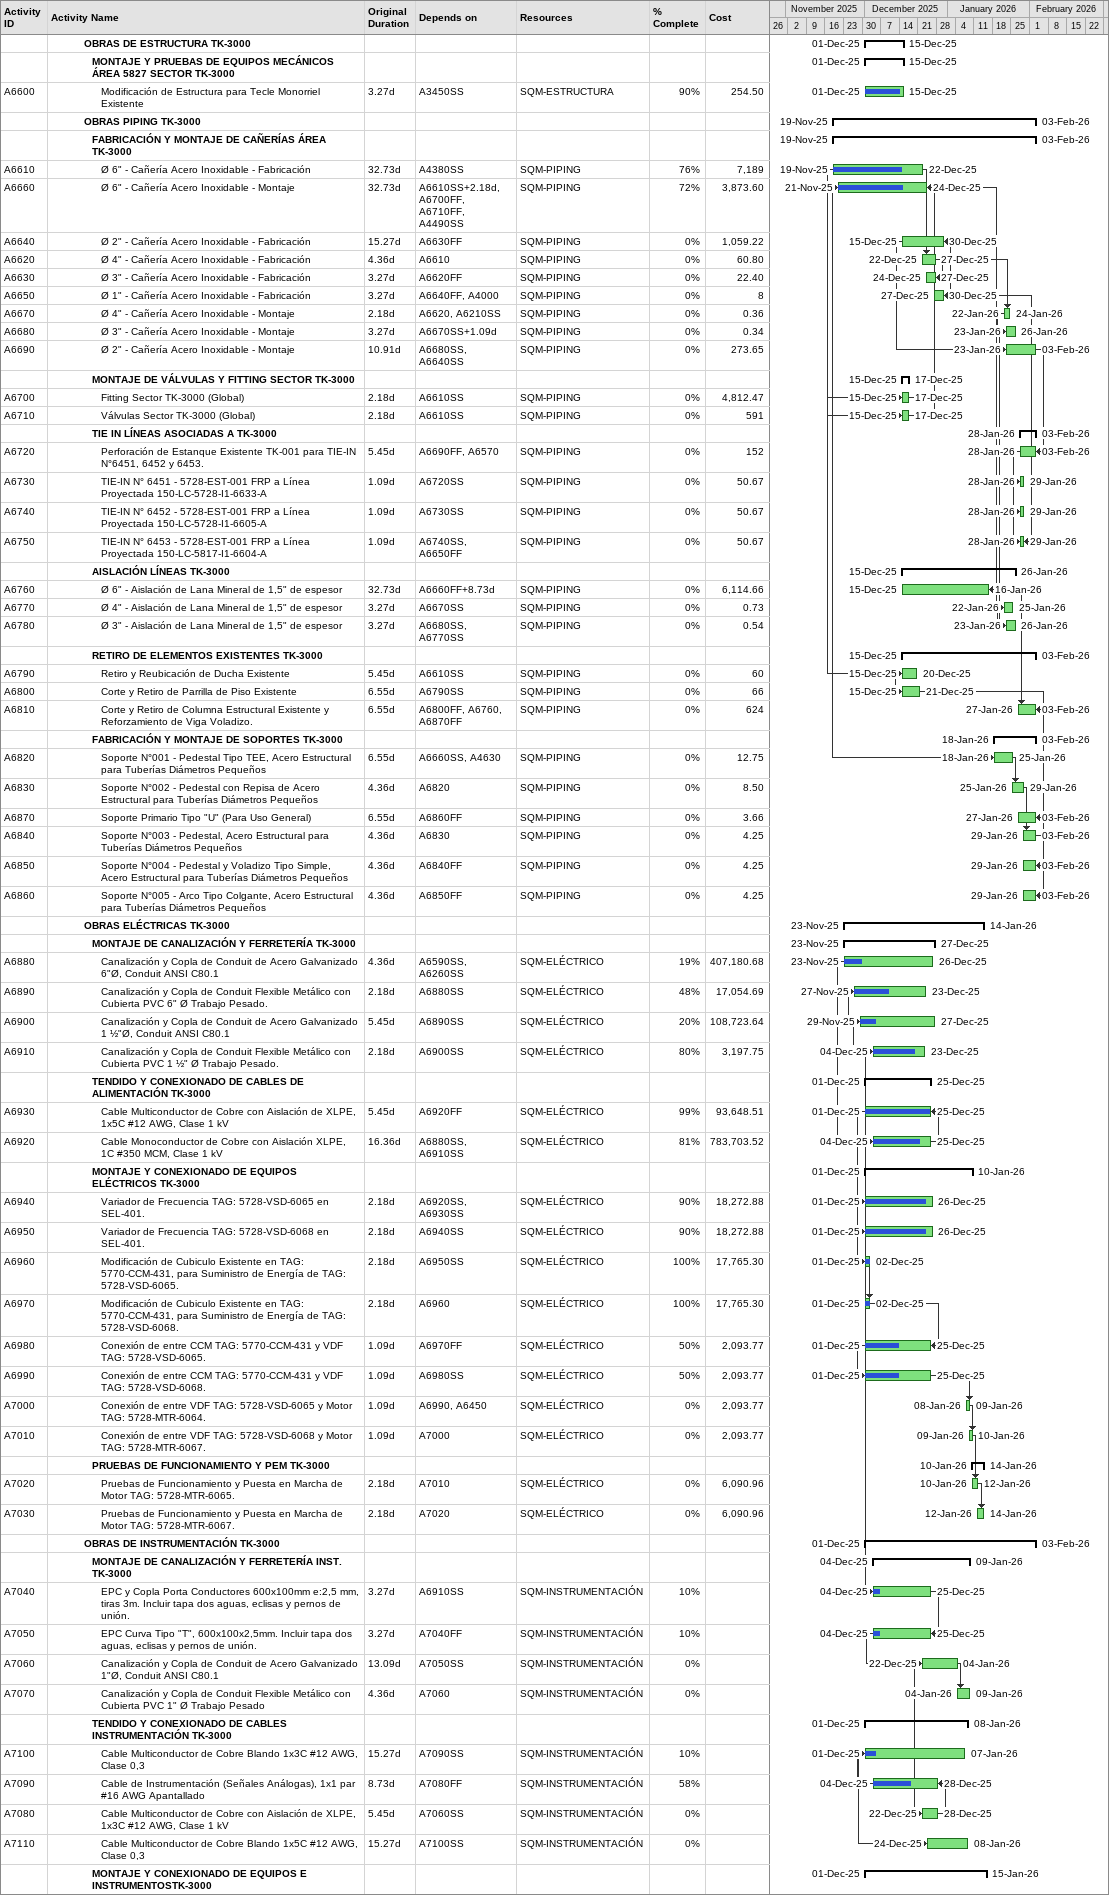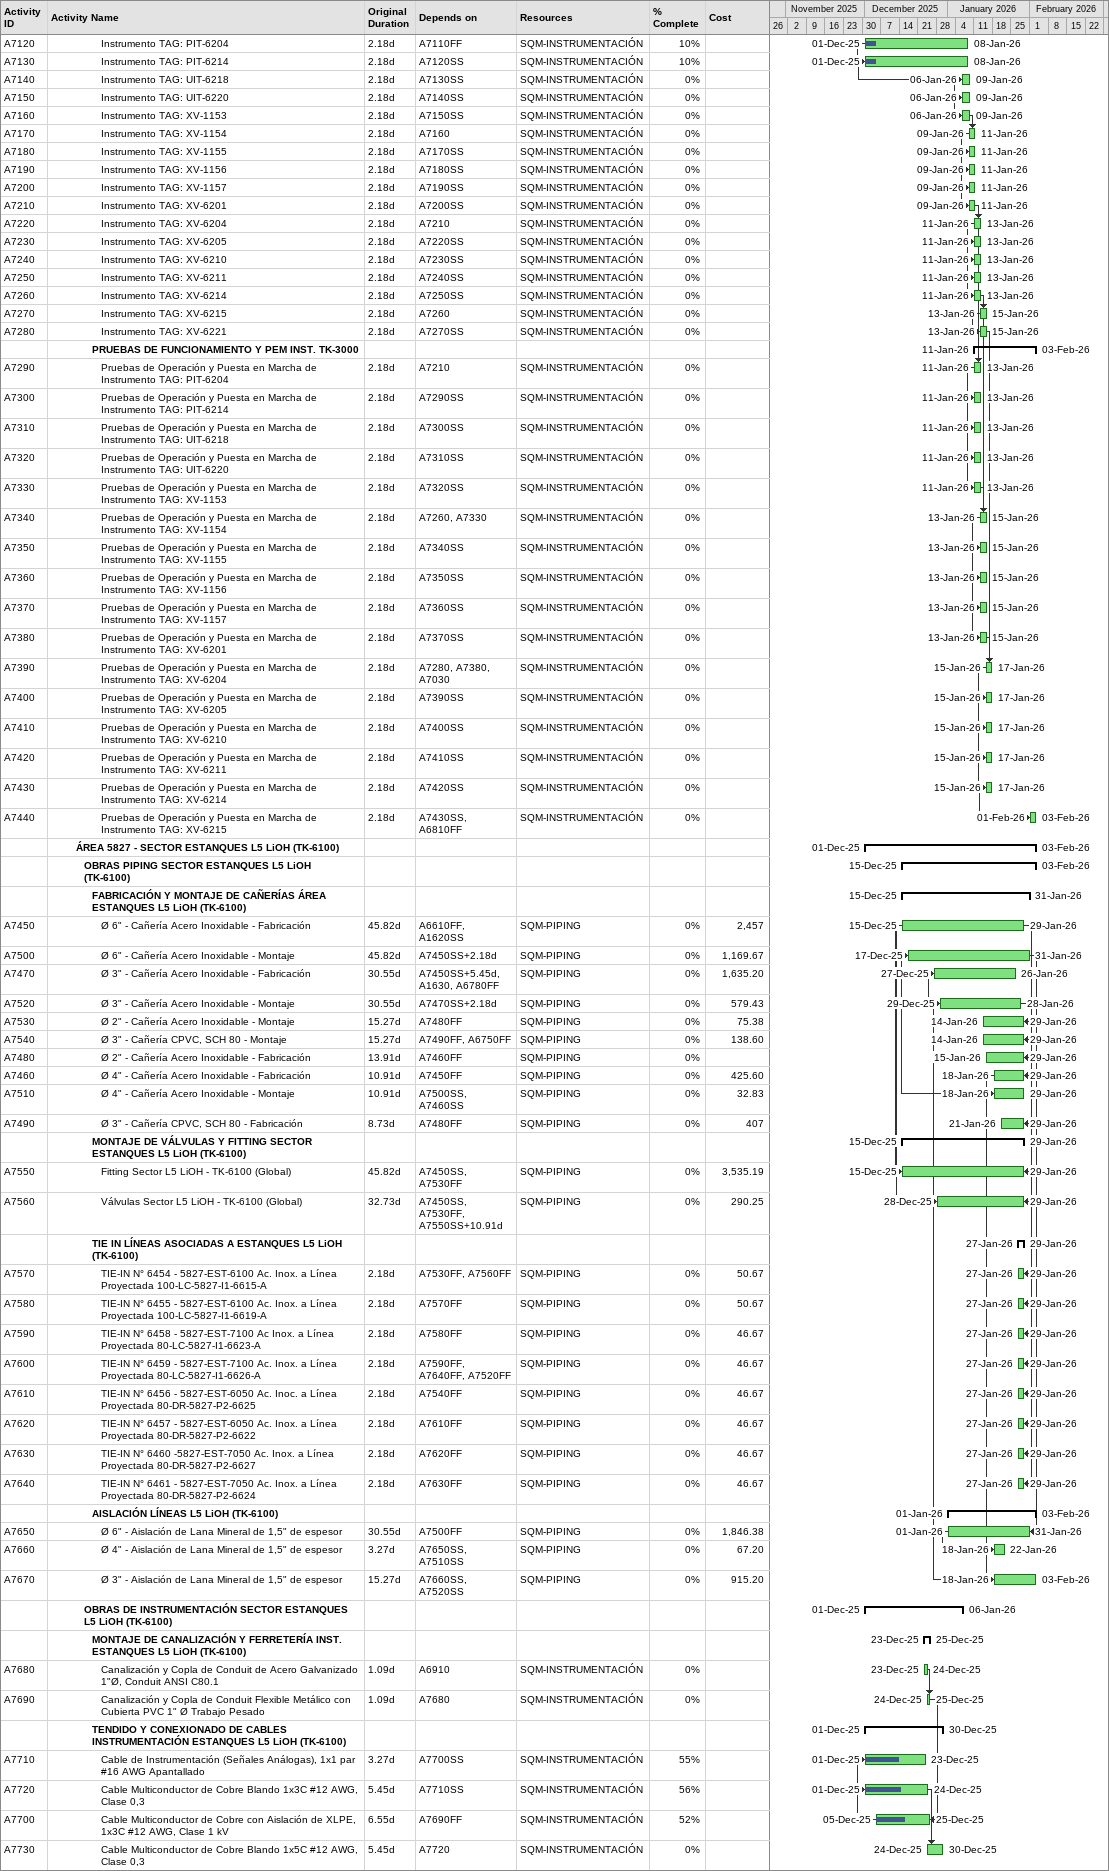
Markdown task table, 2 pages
| ID | Level | Task | Original duration | Start | Finish | Predecessors | Resources | % complete | Cost |
|---|---|---|---|---|---|---|---|---|---|
|  | 5 | **OBRAS DE ESTRUCTURA TK-3000** |  | 2025-12-01 | 2025-12-15 |  |  |  |  |
|  | 6 | **MONTAJE Y PRUEBAS DE EQUIPOS MECÁNICOS ÁREA 5827 SECTOR TK-3000** |  | 2025-12-01 | 2025-12-15 |  |  |  |  |
| A6600 | 7 | Modificación de Estructura para Tecle Monorriel Existente | 3.27d | 2025-12-01 | 2025-12-15 | A3450SS | SQM-ESTRUCTURA | 90 | 254.50 |
|  | 5 | **OBRAS PIPING TK-3000** |  | 2025-11-19 | 2026-02-03 |  |  |  |  |
|  | 6 | **FABRICACIÓN Y MONTAJE DE CAÑERÍAS ÁREA TK-3000** |  | 2025-11-19 | 2026-02-03 |  |  |  |  |
| A6610 | 7 | Ø 6" - Cañería Acero Inoxidable - Fabricación | 32.73d | 2025-11-19 | 2025-12-22 | A4380SS | SQM-PIPING | 76 | 7189 |
| A6660 | 7 | Ø 6" - Cañería Acero Inoxidable - Montaje | 32.73d | 2025-11-21 | 2025-12-24 | A6610SS+2.18d, A6700FF, A6710FF, A4490SS | SQM-PIPING | 72 | 3873.60 |
| A6640 | 7 | Ø 2" - Cañería Acero Inoxidable - Fabricación | 15.27d | 2025-12-15 | 2025-12-30 | A6630FF | SQM-PIPING | 0 | 1059.22 |
| A6620 | 7 | Ø 4" - Cañería Acero Inoxidable - Fabricación | 4.36d | 2025-12-22 | 2025-12-27 | A6610 | SQM-PIPING | 0 | 60.80 |
| A6630 | 7 | Ø 3" - Cañería Acero Inoxidable - Fabricación | 3.27d | 2025-12-24 | 2025-12-27 | A6620FF | SQM-PIPING | 0 | 22.40 |
| A6650 | 7 | Ø 1" - Cañería Acero Inoxidable - Fabricación | 3.27d | 2025-12-27 | 2025-12-30 | A6640FF, A4000 | SQM-PIPING | 0 | 8 |
| A6670 | 7 | Ø 4" - Cañería Acero Inoxidable - Montaje | 2.18d | 2026-01-22 | 2026-01-24 | A6620, A6210SS | SQM-PIPING | 0 | 0.36 |
| A6680 | 7 | Ø 3" - Cañería Acero Inoxidable - Montaje | 3.27d | 2026-01-23 | 2026-01-26 | A6670SS+1.09d | SQM-PIPING | 0 | 0.34 |
| A6690 | 7 | Ø 2" - Cañería Acero Inoxidable - Montaje | 10.91d | 2026-01-23 | 2026-02-03 | A6680SS, A6640SS | SQM-PIPING | 0 | 273.65 |
|  | 6 | **MONTAJE DE VÁLVULAS Y FITTING SECTOR TK-3000** |  | 2025-12-15 | 2025-12-17 |  |  |  |  |
| A6700 | 7 | Fitting Sector TK-3000 (Global) | 2.18d | 2025-12-15 | 2025-12-17 | A6610SS | SQM-PIPING | 0 | 4812.47 |
| A6710 | 7 | Válvulas Sector TK-3000 (Global) | 2.18d | 2025-12-15 | 2025-12-17 | A6610SS | SQM-PIPING | 0 | 591 |
|  | 6 | **TIE IN LÍNEAS ASOCIADAS A TK-3000** |  | 2026-01-28 | 2026-02-03 |  |  |  |  |
| A6720 | 7 | Perforación de Estanque Existente TK-001 para TIE-IN N°6451, 6452 y 6453. | 5.45d | 2026-01-28 | 2026-02-03 | A6690FF, A6570 | SQM-PIPING | 0 | 152 |
| A6730 | 7 | TIE-IN N° 6451 - 5728-EST-001 FRP a Línea Proyectada 150-LC-5728-I1-6633-A | 1.09d | 2026-01-28 | 2026-01-29 | A6720SS | SQM-PIPING | 0 | 50.67 |
| A6740 | 7 | TIE-IN N° 6452 - 5728-EST-001 FRP a Línea Proyectada 150-LC-5728-I1-6605-A | 1.09d | 2026-01-28 | 2026-01-29 | A6730SS | SQM-PIPING | 0 | 50.67 |
| A6750 | 7 | TIE-IN N° 6453 - 5728-EST-001 FRP a Línea Proyectada 150-LC-5817-I1-6604-A | 1.09d | 2026-01-28 | 2026-01-29 | A6740SS, A6650FF | SQM-PIPING | 0 | 50.67 |
|  | 6 | **AISLACIÓN LÍNEAS TK-3000** |  | 2025-12-15 | 2026-01-26 |  |  |  |  |
| A6760 | 7 | Ø 6" - Aislación de Lana Mineral de 1,5" de espesor | 32.73d | 2025-12-15 | 2026-01-16 | A6660FF+8.73d | SQM-PIPING | 0 | 6114.66 |
| A6770 | 7 | Ø 4" - Aislación de Lana Mineral de 1,5" de espesor | 3.27d | 2026-01-22 | 2026-01-25 | A6670SS | SQM-PIPING | 0 | 0.73 |
| A6780 | 7 | Ø 3" - Aislación de Lana Mineral de 1,5" de espesor | 3.27d | 2026-01-23 | 2026-01-26 | A6680SS, A6770SS | SQM-PIPING | 0 | 0.54 |
|  | 6 | **RETIRO DE ELEMENTOS EXISTENTES TK-3000** |  | 2025-12-15 | 2026-02-03 |  |  |  |  |
| A6790 | 7 | Retiro y Reubicación de Ducha Existente | 5.45d | 2025-12-15 | 2025-12-20 | A6610SS | SQM-PIPING | 0 | 60 |
| A6800 | 7 | Corte y Retiro de Parrilla de Piso Existente | 6.55d | 2025-12-15 | 2025-12-21 | A6790SS | SQM-PIPING | 0 | 66 |
| A6810 | 7 | Corte y Retiro de Columna Estructural Existente y Reforzamiento de Viga Voladizo. | 6.55d | 2026-01-27 | 2026-02-03 | A6800FF, A6760, A6870FF | SQM-PIPING | 0 | 624 |
|  | 6 | **FABRICACIÓN Y MONTAJE DE SOPORTES TK-3000** |  | 2026-01-18 | 2026-02-03 |  |  |  |  |
| A6820 | 7 | Soporte N°001 - Pedestal Tipo TEE, Acero Estructural para Tuberías Diámetros Pequeños | 6.55d | 2026-01-18 | 2026-01-25 | A6660SS, A4630 | SQM-PIPING | 0 | 12.75 |
| A6830 | 7 | Soporte N°002 - Pedestal con Repisa de Acero Estructural para Tuberías Diámetros Pequeños | 4.36d | 2026-01-25 | 2026-01-29 | A6820 | SQM-PIPING | 0 | 8.50 |
| A6870 | 7 | Soporte Primario Tipo "U" (Para Uso General) | 6.55d | 2026-01-27 | 2026-02-03 | A6860FF | SQM-PIPING | 0 | 3.66 |
| A6840 | 7 | Soporte N°003 - Pedestal, Acero Estructural para Tuberías Diámetros Pequeños | 4.36d | 2026-01-29 | 2026-02-03 | A6830 | SQM-PIPING | 0 | 4.25 |
| A6850 | 7 | Soporte N°004 - Pedestal y Voladizo Tipo Simple, Acero Estructural para Tuberías Diámetros Pequeños | 4.36d | 2026-01-29 | 2026-02-03 | A6840FF | SQM-PIPING | 0 | 4.25 |
| A6860 | 7 | Soporte N°005 - Arco Tipo Colgante, Acero Estructural para Tuberías Diámetros Pequeños | 4.36d | 2026-01-29 | 2026-02-03 | A6850FF | SQM-PIPING | 0 | 4.25 |
|  | 5 | **OBRAS ELÉCTRICAS TK-3000** |  | 2025-11-23 | 2026-01-14 |  |  |  |  |
|  | 6 | **MONTAJE DE CANALIZACIÓN Y FERRETERÍA TK-3000** |  | 2025-11-23 | 2025-12-27 |  |  |  |  |
| A6880 | 7 | Canalización y Copla de Conduit de Acero Galvanizado 6"Ø, Conduit ANSI C80.1 | 4.36d | 2025-11-23 | 2025-12-26 | A6590SS, A6260SS | SQM-ELÉCTRICO | 19 | 407180.68 |
| A6890 | 7 | Canalización y Copla de Conduit Flexible Metálico con Cubierta PVC 6" Ø Trabajo Pesado. | 2.18d | 2025-11-27 | 2025-12-23 | A6880SS | SQM-ELÉCTRICO | 48 | 17054.69 |
| A6900 | 7 | Canalización y Copla de Conduit de Acero Galvanizado 1 ½"Ø, Conduit ANSI C80.1 | 5.45d | 2025-11-29 | 2025-12-27 | A6890SS | SQM-ELÉCTRICO | 20 | 108723.64 |
| A6910 | 7 | Canalización y Copla de Conduit Flexible Metálico con Cubierta PVC 1 ½" Ø Trabajo Pesado. | 2.18d | 2025-12-04 | 2025-12-23 | A6900SS | SQM-ELÉCTRICO | 80 | 3197.75 |
|  | 6 | **TENDIDO Y CONEXIONADO DE CABLES DE ALIMENTACIÓN TK-3000** |  | 2025-12-01 | 2025-12-25 |  |  |  |  |
| A6930 | 7 | Cable Multiconductor de Cobre con Aislación de XLPE, 1x5C #12 AWG, Clase 1 kV | 5.45d | 2025-12-01 | 2025-12-25 | A6920FF | SQM-ELÉCTRICO | 99 | 93648.51 |
| A6920 | 7 | Cable Monoconductor de Cobre con Aislación XLPE, 1C #350 MCM, Clase 1 kV | 16.36d | 2025-12-04 | 2025-12-25 | A6880SS, A6910SS | SQM-ELÉCTRICO | 81 | 783703.52 |
|  | 6 | **MONTAJE Y CONEXIONADO DE EQUIPOS ELÉCTRICOS TK-3000** |  | 2025-12-01 | 2026-01-10 |  |  |  |  |
| A6940 | 7 | Variador de Frecuencia TAG: 5728-VSD-6065 en SEL-401. | 2.18d | 2025-12-01 | 2025-12-26 | A6920SS, A6930SS | SQM-ELÉCTRICO | 90 | 18272.88 |
| A6950 | 7 | Variador de Frecuencia TAG: 5728-VSD-6068 en SEL-401. | 2.18d | 2025-12-01 | 2025-12-26 | A6940SS | SQM-ELÉCTRICO | 90 | 18272.88 |
| A6960 | 7 | Modificación de Cubiculo Existente en TAG: 5770-CCM-431, para Suministro de Energía de TAG: 5728-VSD-6065. | 2.18d | 2025-12-01 | 2025-12-02 | A6950SS | SQM-ELÉCTRICO | 100 | 17765.30 |
| A6970 | 7 | Modificación de Cubiculo Existente en TAG: 5770-CCM-431, para Suministro de Energía de TAG: 5728-VSD-6068. | 2.18d | 2025-12-01 | 2025-12-02 | A6960 | SQM-ELÉCTRICO | 100 | 17765.30 |
| A6980 | 7 | Conexión de entre CCM TAG: 5770-CCM-431 y VDF TAG: 5728-VSD-6065. | 1.09d | 2025-12-01 | 2025-12-25 | A6970FF | SQM-ELÉCTRICO | 50 | 2093.77 |
| A6990 | 7 | Conexión de entre CCM TAG: 5770-CCM-431 y VDF TAG: 5728-VSD-6068. | 1.09d | 2025-12-01 | 2025-12-25 | A6980SS | SQM-ELÉCTRICO | 50 | 2093.77 |
| A7000 | 7 | Conexión de entre VDF TAG: 5728-VSD-6065 y Motor TAG: 5728-MTR-6064. | 1.09d | 2026-01-08 | 2026-01-09 | A6990, A6450 | SQM-ELÉCTRICO | 0 | 2093.77 |
| A7010 | 7 | Conexión de entre VDF TAG: 5728-VSD-6068 y Motor TAG: 5728-MTR-6067. | 1.09d | 2026-01-09 | 2026-01-10 | A7000 | SQM-ELÉCTRICO | 0 | 2093.77 |
|  | 6 | **PRUEBAS DE FUNCIONAMIENTO Y PEM TK-3000** |  | 2026-01-10 | 2026-01-14 |  |  |  |  |
| A7020 | 7 | Pruebas de Funcionamiento y Puesta en Marcha de Motor TAG: 5728-MTR-6065. | 2.18d | 2026-01-10 | 2026-01-12 | A7010 | SQM-ELÉCTRICO | 0 | 6090.96 |
| A7030 | 7 | Pruebas de Funcionamiento y Puesta en Marcha de Motor TAG: 5728-MTR-6067. | 2.18d | 2026-01-12 | 2026-01-14 | A7020 | SQM-ELÉCTRICO | 0 | 6090.96 |
|  | 5 | **OBRAS DE INSTRUMENTACIÓN TK-3000** |  | 2025-12-01 | 2026-02-03 |  |  |  |  |
|  | 6 | **MONTAJE DE CANALIZACIÓN Y FERRETERÍA INST. TK-3000** |  | 2025-12-04 | 2026-01-09 |  |  |  |  |
| A7040 | 7 | EPC y Copla Porta Conductores 600x100mm e:2,5 mm, tiras 3m. Incluir tapa dos aguas, eclisas y pernos de unión. | 3.27d | 2025-12-04 | 2025-12-25 | A6910SS | SQM-INSTRUMENTACIÓN | 10 |  |
| A7050 | 7 | EPC Curva Tipo "T", 600x100x2,5mm. Incluir tapa dos aguas, eclisas y pernos de unión. | 3.27d | 2025-12-04 | 2025-12-25 | A7040FF | SQM-INSTRUMENTACIÓN | 10 |  |
| A7060 | 7 | Canalización y Copla de Conduit de Acero Galvanizado 1"Ø, Conduit ANSI C80.1 | 13.09d | 2025-12-22 | 2026-01-04 | A7050SS | SQM-INSTRUMENTACIÓN | 0 |  |
| A7070 | 7 | Canalización y Copla de Conduit Flexible Metálico con Cubierta PVC 1" Ø Trabajo Pesado | 4.36d | 2026-01-04 | 2026-01-09 | A7060 | SQM-INSTRUMENTACIÓN | 0 |  |
|  | 6 | **TENDIDO Y CONEXIONADO DE CABLES INSTRUMENTACIÓN TK-3000** |  | 2025-12-01 | 2026-01-08 |  |  |  |  |
| A7100 | 7 | Cable Multiconductor de Cobre Blando 1x3C #12 AWG, Clase 0,3 | 15.27d | 2025-12-01 | 2026-01-07 | A7090SS | SQM-INSTRUMENTACIÓN | 10 |  |
| A7090 | 7 | Cable de Instrumentación (Señales Análogas), 1x1 par #16 AWG Apantallado | 8.73d | 2025-12-04 | 2025-12-28 | A7080FF | SQM-INSTRUMENTACIÓN | 58 |  |
| A7080 | 7 | Cable Multiconductor de Cobre con Aislación de XLPE, 1x3C #12 AWG, Clase 1 kV | 5.45d | 2025-12-22 | 2025-12-28 | A7060SS | SQM-INSTRUMENTACIÓN | 0 |  |
| A7110 | 7 | Cable Multiconductor de Cobre Blando 1x5C #12 AWG, Clase 0,3 | 15.27d | 2025-12-24 | 2026-01-08 | A7100SS | SQM-INSTRUMENTACIÓN | 0 |  |
|  | 6 | **MONTAJE Y CONEXIONADO DE EQUIPOS E INSTRUMENTOSTK-3000** |  | 2025-12-01 | 2026-01-15 |  |  |  |  |
| A7120 | 7 | Instrumento TAG: PIT-6204 | 2.18d | 2025-12-01 | 2026-01-08 | A7110FF | SQM-INSTRUMENTACIÓN | 10 |  |
| A7130 | 7 | Instrumento TAG: PIT-6214 | 2.18d | 2025-12-01 | 2026-01-08 | A7120SS | SQM-INSTRUMENTACIÓN | 10 |  |
| A7140 | 7 | Instrumento TAG: UIT-6218 | 2.18d | 2026-01-06 | 2026-01-09 | A7130SS | SQM-INSTRUMENTACIÓN | 0 |  |
| A7150 | 7 | Instrumento TAG: UIT-6220 | 2.18d | 2026-01-06 | 2026-01-09 | A7140SS | SQM-INSTRUMENTACIÓN | 0 |  |
| A7160 | 7 | Instrumento TAG: XV-1153 | 2.18d | 2026-01-06 | 2026-01-09 | A7150SS | SQM-INSTRUMENTACIÓN | 0 |  |
| A7170 | 7 | Instrumento TAG: XV-1154 | 2.18d | 2026-01-09 | 2026-01-11 | A7160 | SQM-INSTRUMENTACIÓN | 0 |  |
| A7180 | 7 | Instrumento TAG: XV-1155 | 2.18d | 2026-01-09 | 2026-01-11 | A7170SS | SQM-INSTRUMENTACIÓN | 0 |  |
| A7190 | 7 | Instrumento TAG: XV-1156 | 2.18d | 2026-01-09 | 2026-01-11 | A7180SS | SQM-INSTRUMENTACIÓN | 0 |  |
| A7200 | 7 | Instrumento TAG: XV-1157 | 2.18d | 2026-01-09 | 2026-01-11 | A7190SS | SQM-INSTRUMENTACIÓN | 0 |  |
| A7210 | 7 | Instrumento TAG: XV-6201 | 2.18d | 2026-01-09 | 2026-01-11 | A7200SS | SQM-INSTRUMENTACIÓN | 0 |  |
| A7220 | 7 | Instrumento TAG: XV-6204 | 2.18d | 2026-01-11 | 2026-01-13 | A7210 | SQM-INSTRUMENTACIÓN | 0 |  |
| A7230 | 7 | Instrumento TAG: XV-6205 | 2.18d | 2026-01-11 | 2026-01-13 | A7220SS | SQM-INSTRUMENTACIÓN | 0 |  |
| A7240 | 7 | Instrumento TAG: XV-6210 | 2.18d | 2026-01-11 | 2026-01-13 | A7230SS | SQM-INSTRUMENTACIÓN | 0 |  |
| A7250 | 7 | Instrumento TAG: XV-6211 | 2.18d | 2026-01-11 | 2026-01-13 | A7240SS | SQM-INSTRUMENTACIÓN | 0 |  |
| A7260 | 7 | Instrumento TAG: XV-6214 | 2.18d | 2026-01-11 | 2026-01-13 | A7250SS | SQM-INSTRUMENTACIÓN | 0 |  |
| A7270 | 7 | Instrumento TAG: XV-6215 | 2.18d | 2026-01-13 | 2026-01-15 | A7260 | SQM-INSTRUMENTACIÓN | 0 |  |
| A7280 | 7 | Instrumento TAG: XV-6221 | 2.18d | 2026-01-13 | 2026-01-15 | A7270SS | SQM-INSTRUMENTACIÓN | 0 |  |
|  | 6 | **PRUEBAS DE FUNCIONAMIENTO Y PEM INST. TK-3000** |  | 2026-01-11 | 2026-02-03 |  |  |  |  |
| A7290 | 7 | Pruebas de Operación y Puesta en Marcha de Instrumento TAG: PIT-6204 | 2.18d | 2026-01-11 | 2026-01-13 | A7210 | SQM-INSTRUMENTACIÓN | 0 |  |
| A7300 | 7 | Pruebas de Operación y Puesta en Marcha de Instrumento TAG: PIT-6214 | 2.18d | 2026-01-11 | 2026-01-13 | A7290SS | SQM-INSTRUMENTACIÓN | 0 |  |
| A7310 | 7 | Pruebas de Operación y Puesta en Marcha de Instrumento TAG: UIT-6218 | 2.18d | 2026-01-11 | 2026-01-13 | A7300SS | SQM-INSTRUMENTACIÓN | 0 |  |
| A7320 | 7 | Pruebas de Operación y Puesta en Marcha de Instrumento TAG: UIT-6220 | 2.18d | 2026-01-11 | 2026-01-13 | A7310SS | SQM-INSTRUMENTACIÓN | 0 |  |
| A7330 | 7 | Pruebas de Operación y Puesta en Marcha de Instrumento TAG: XV-1153 | 2.18d | 2026-01-11 | 2026-01-13 | A7320SS | SQM-INSTRUMENTACIÓN | 0 |  |
| A7340 | 7 | Pruebas de Operación y Puesta en Marcha de Instrumento TAG: XV-1154 | 2.18d | 2026-01-13 | 2026-01-15 | A7260, A7330 | SQM-INSTRUMENTACIÓN | 0 |  |
| A7350 | 7 | Pruebas de Operación y Puesta en Marcha de Instrumento TAG: XV-1155 | 2.18d | 2026-01-13 | 2026-01-15 | A7340SS | SQM-INSTRUMENTACIÓN | 0 |  |
| A7360 | 7 | Pruebas de Operación y Puesta en Marcha de Instrumento TAG: XV-1156 | 2.18d | 2026-01-13 | 2026-01-15 | A7350SS | SQM-INSTRUMENTACIÓN | 0 |  |
| A7370 | 7 | Pruebas de Operación y Puesta en Marcha de Instrumento TAG: XV-1157 | 2.18d | 2026-01-13 | 2026-01-15 | A7360SS | SQM-INSTRUMENTACIÓN | 0 |  |
| A7380 | 7 | Pruebas de Operación y Puesta en Marcha de Instrumento TAG: XV-6201 | 2.18d | 2026-01-13 | 2026-01-15 | A7370SS | SQM-INSTRUMENTACIÓN | 0 |  |
| A7390 | 7 | Pruebas de Operación y Puesta en Marcha de Instrumento TAG: XV-6204 | 2.18d | 2026-01-15 | 2026-01-17 | A7280, A7380, A7030 | SQM-INSTRUMENTACIÓN | 0 |  |
| A7400 | 7 | Pruebas de Operación y Puesta en Marcha de Instrumento TAG: XV-6205 | 2.18d | 2026-01-15 | 2026-01-17 | A7390SS | SQM-INSTRUMENTACIÓN | 0 |  |
| A7410 | 7 | Pruebas de Operación y Puesta en Marcha de Instrumento TAG: XV-6210 | 2.18d | 2026-01-15 | 2026-01-17 | A7400SS | SQM-INSTRUMENTACIÓN | 0 |  |
| A7420 | 7 | Pruebas de Operación y Puesta en Marcha de Instrumento TAG: XV-6211 | 2.18d | 2026-01-15 | 2026-01-17 | A7410SS | SQM-INSTRUMENTACIÓN | 0 |  |
| A7430 | 7 | Pruebas de Operación y Puesta en Marcha de Instrumento TAG: XV-6214 | 2.18d | 2026-01-15 | 2026-01-17 | A7420SS | SQM-INSTRUMENTACIÓN | 0 |  |
| A7440 | 7 | Pruebas de Operación y Puesta en Marcha de Instrumento TAG: XV-6215 | 2.18d | 2026-02-01 | 2026-02-03 | A7430SS, A6810FF | SQM-INSTRUMENTACIÓN | 0 |  |
|  | 4 | **ÁREA 5827 - SECTOR ESTANQUES L5 LiOH (TK-6100)** |  | 2025-12-01 | 2026-02-03 |  |  |  |  |
|  | 5 | **OBRAS PIPING SECTOR ESTANQUES L5 LiOH (TK-6100)** |  | 2025-12-15 | 2026-02-03 |  |  |  |  |
|  | 6 | **FABRICACIÓN Y MONTAJE DE CAÑERÍAS ÁREA ESTANQUES L5 LiOH (TK-6100)** |  | 2025-12-15 | 2026-01-31 |  |  |  |  |
| A7450 | 7 | Ø 6" - Cañería Acero Inoxidable - Fabricación | 45.82d | 2025-12-15 | 2026-01-29 | A6610FF, A1620SS | SQM-PIPING | 0 | 2457 |
| A7500 | 7 | Ø 6" - Cañería Acero Inoxidable - Montaje | 45.82d | 2025-12-17 | 2026-01-31 | A7450SS+2.18d | SQM-PIPING | 0 | 1169.67 |
| A7470 | 7 | Ø 3" - Cañería Acero Inoxidable - Fabricación | 30.55d | 2025-12-27 | 2026-01-26 | A7450SS+5.45d, A1630, A6780FF | SQM-PIPING | 0 | 1635.20 |
| A7520 | 7 | Ø 3" - Cañería Acero Inoxidable - Montaje | 30.55d | 2025-12-29 | 2026-01-28 | A7470SS+2.18d | SQM-PIPING | 0 | 579.43 |
| A7530 | 7 | Ø 2" - Cañería Acero Inoxidable - Montaje | 15.27d | 2026-01-14 | 2026-01-29 | A7480FF | SQM-PIPING | 0 | 75.38 |
| A7540 | 7 | Ø 3" - Cañería CPVC, SCH 80 - Montaje | 15.27d | 2026-01-14 | 2026-01-29 | A7490FF, A6750FF | SQM-PIPING | 0 | 138.60 |
| A7480 | 7 | Ø 2" - Cañería Acero Inoxidable - Fabricación | 13.91d | 2026-01-15 | 2026-01-29 | A7460FF | SQM-PIPING | 0 |  |
| A7460 | 7 | Ø 4" - Cañería Acero Inoxidable - Fabricación | 10.91d | 2026-01-18 | 2026-01-29 | A7450FF | SQM-PIPING | 0 | 425.60 |
| A7510 | 7 | Ø 4" - Cañería Acero Inoxidable - Montaje | 10.91d | 2026-01-18 | 2026-01-29 | A7500SS, A7460SS | SQM-PIPING | 0 | 32.83 |
| A7490 | 7 | Ø 3" - Cañería CPVC, SCH 80 - Fabricación | 8.73d | 2026-01-21 | 2026-01-29 | A7480FF | SQM-PIPING | 0 | 407 |
|  | 6 | **MONTAJE DE VÁLVULAS Y FITTING SECTOR ESTANQUES L5 LiOH (TK-6100)** |  | 2025-12-15 | 2026-01-29 |  |  |  |  |
| A7550 | 7 | Fitting Sector L5 LiOH - TK-6100 (Global) | 45.82d | 2025-12-15 | 2026-01-29 | A7450SS, A7530FF | SQM-PIPING | 0 | 3535.19 |
| A7560 | 7 | Válvulas Sector L5 LiOH - TK-6100 (Global) | 32.73d | 2025-12-28 | 2026-01-29 | A7450SS, A7530FF, A7550SS+10.91d | SQM-PIPING | 0 | 290.25 |
|  | 6 | **TIE IN LÍNEAS ASOCIADAS A ESTANQUES L5 LiOH (TK-6100)** |  | 2026-01-27 | 2026-01-29 |  |  |  |  |
| A7570 | 7 | TIE-IN N° 6454 - 5827-EST-6100 Ac. Inox. a Línea Proyectada 100-LC-5827-I1-6615-A | 2.18d | 2026-01-27 | 2026-01-29 | A7530FF, A7560FF | SQM-PIPING | 0 | 50.67 |
| A7580 | 7 | TIE-IN N° 6455 - 5827-EST-6100 Ac. Inox. a Línea Proyectada 100-LC-5827-I1-6619-A | 2.18d | 2026-01-27 | 2026-01-29 | A7570FF | SQM-PIPING | 0 | 50.67 |
| A7590 | 7 | TIE-IN N° 6458 - 5827-EST-7100 Ac Inox. a Línea Proyectada 80-LC-5827-I1-6623-A | 2.18d | 2026-01-27 | 2026-01-29 | A7580FF | SQM-PIPING | 0 | 46.67 |
| A7600 | 7 | TIE-IN N° 6459 - 5827-EST-7100 Ac. Inox. a Línea Proyectada 80-LC-5827-I1-6626-A | 2.18d | 2026-01-27 | 2026-01-29 | A7590FF, A7640FF, A7520FF | SQM-PIPING | 0 | 46.67 |
| A7610 | 7 | TIE-IN N° 6456 - 5827-EST-6050 Ac. Inoc. a Línea Proyectada 80-DR-5827-P2-6625 | 2.18d | 2026-01-27 | 2026-01-29 | A7540FF | SQM-PIPING | 0 | 46.67 |
| A7620 | 7 | TIE-IN N° 6457 - 5827-EST-6050 Ac. Inox. a Línea Proyectada 80-DR-5827-P2-6622 | 2.18d | 2026-01-27 | 2026-01-29 | A7610FF | SQM-PIPING | 0 | 46.67 |
| A7630 | 7 | TIE-IN N° 6460 -5827-EST-7050 Ac. Inox. a Línea Proyectada 80-DR-5827-P2-6627 | 2.18d | 2026-01-27 | 2026-01-29 | A7620FF | SQM-PIPING | 0 | 46.67 |
| A7640 | 7 | TIE-IN N° 6461 - 5827-EST-7050 Ac. Inox. a Línea Proyectada 80-DR-5827-P2-6624 | 2.18d | 2026-01-27 | 2026-01-29 | A7630FF | SQM-PIPING | 0 | 46.67 |
|  | 6 | **AISLACIÓN LÍNEAS L5 LiOH (TK-6100)** |  | 2026-01-01 | 2026-02-03 |  |  |  |  |
| A7650 | 7 | Ø 6" - Aislación de Lana Mineral de 1,5" de espesor | 30.55d | 2026-01-01 | 2026-01-31 | A7500FF | SQM-PIPING | 0 | 1846.38 |
| A7660 | 7 | Ø 4" - Aislación de Lana Mineral de 1,5" de espesor | 3.27d | 2026-01-18 | 2026-01-22 | A7650SS, A7510SS | SQM-PIPING | 0 | 67.20 |
| A7670 | 7 | Ø 3" - Aislación de Lana Mineral de 1,5" de espesor | 15.27d | 2026-01-18 | 2026-02-03 | A7660SS, A7520SS | SQM-PIPING | 0 | 915.20 |
|  | 5 | **OBRAS DE INSTRUMENTACIÓN SECTOR ESTANQUES L5 LiOH (TK-6100)** |  | 2025-12-01 | 2026-01-06 |  |  |  |  |
|  | 6 | **MONTAJE DE CANALIZACIÓN Y FERRETERÍA INST. ESTANQUES L5 LiOH (TK-6100)** |  | 2025-12-23 | 2025-12-25 |  |  |  |  |
| A7680 | 7 | Canalización y Copla de Conduit de Acero Galvanizado 1"Ø, Conduit ANSI C80.1 | 1.09d | 2025-12-23 | 2025-12-24 | A6910 | SQM-INSTRUMENTACIÓN | 0 |  |
| A7690 | 7 | Canalización y Copla de Conduit Flexible Metálico con Cubierta PVC 1" Ø Trabajo Pesado | 1.09d | 2025-12-24 | 2025-12-25 | A7680 | SQM-INSTRUMENTACIÓN | 0 |  |
|  | 6 | **TENDIDO Y CONEXIONADO DE CABLES INSTRUMENTACIÓN ESTANQUES L5 LiOH (TK-6100)** |  | 2025-12-01 | 2025-12-30 |  |  |  |  |
| A7710 | 7 | Cable de Instrumentación (Señales Análogas), 1x1 par #16 AWG Apantallado | 3.27d | 2025-12-01 | 2025-12-23 | A7700SS | SQM-INSTRUMENTACIÓN | 55 |  |
| A7720 | 7 | Cable Multiconductor de Cobre Blando 1x3C #12 AWG, Clase 0,3 | 5.45d | 2025-12-01 | 2025-12-24 | A7710SS | SQM-INSTRUMENTACIÓN | 56 |  |
| A7700 | 7 | Cable Multiconductor de Cobre con Aislación de XLPE, 1x3C #12 AWG, Clase 1 kV | 6.55d | 2025-12-05 | 2025-12-25 | A7690FF | SQM-INSTRUMENTACIÓN | 52 |  |
| A7730 | 7 | Cable Multiconductor de Cobre Blando 1x5C #12 AWG, Clase 0,3 | 5.45d | 2025-12-24 | 2025-12-30 | A7720 | SQM-INSTRUMENTACIÓN | 0 |  |
